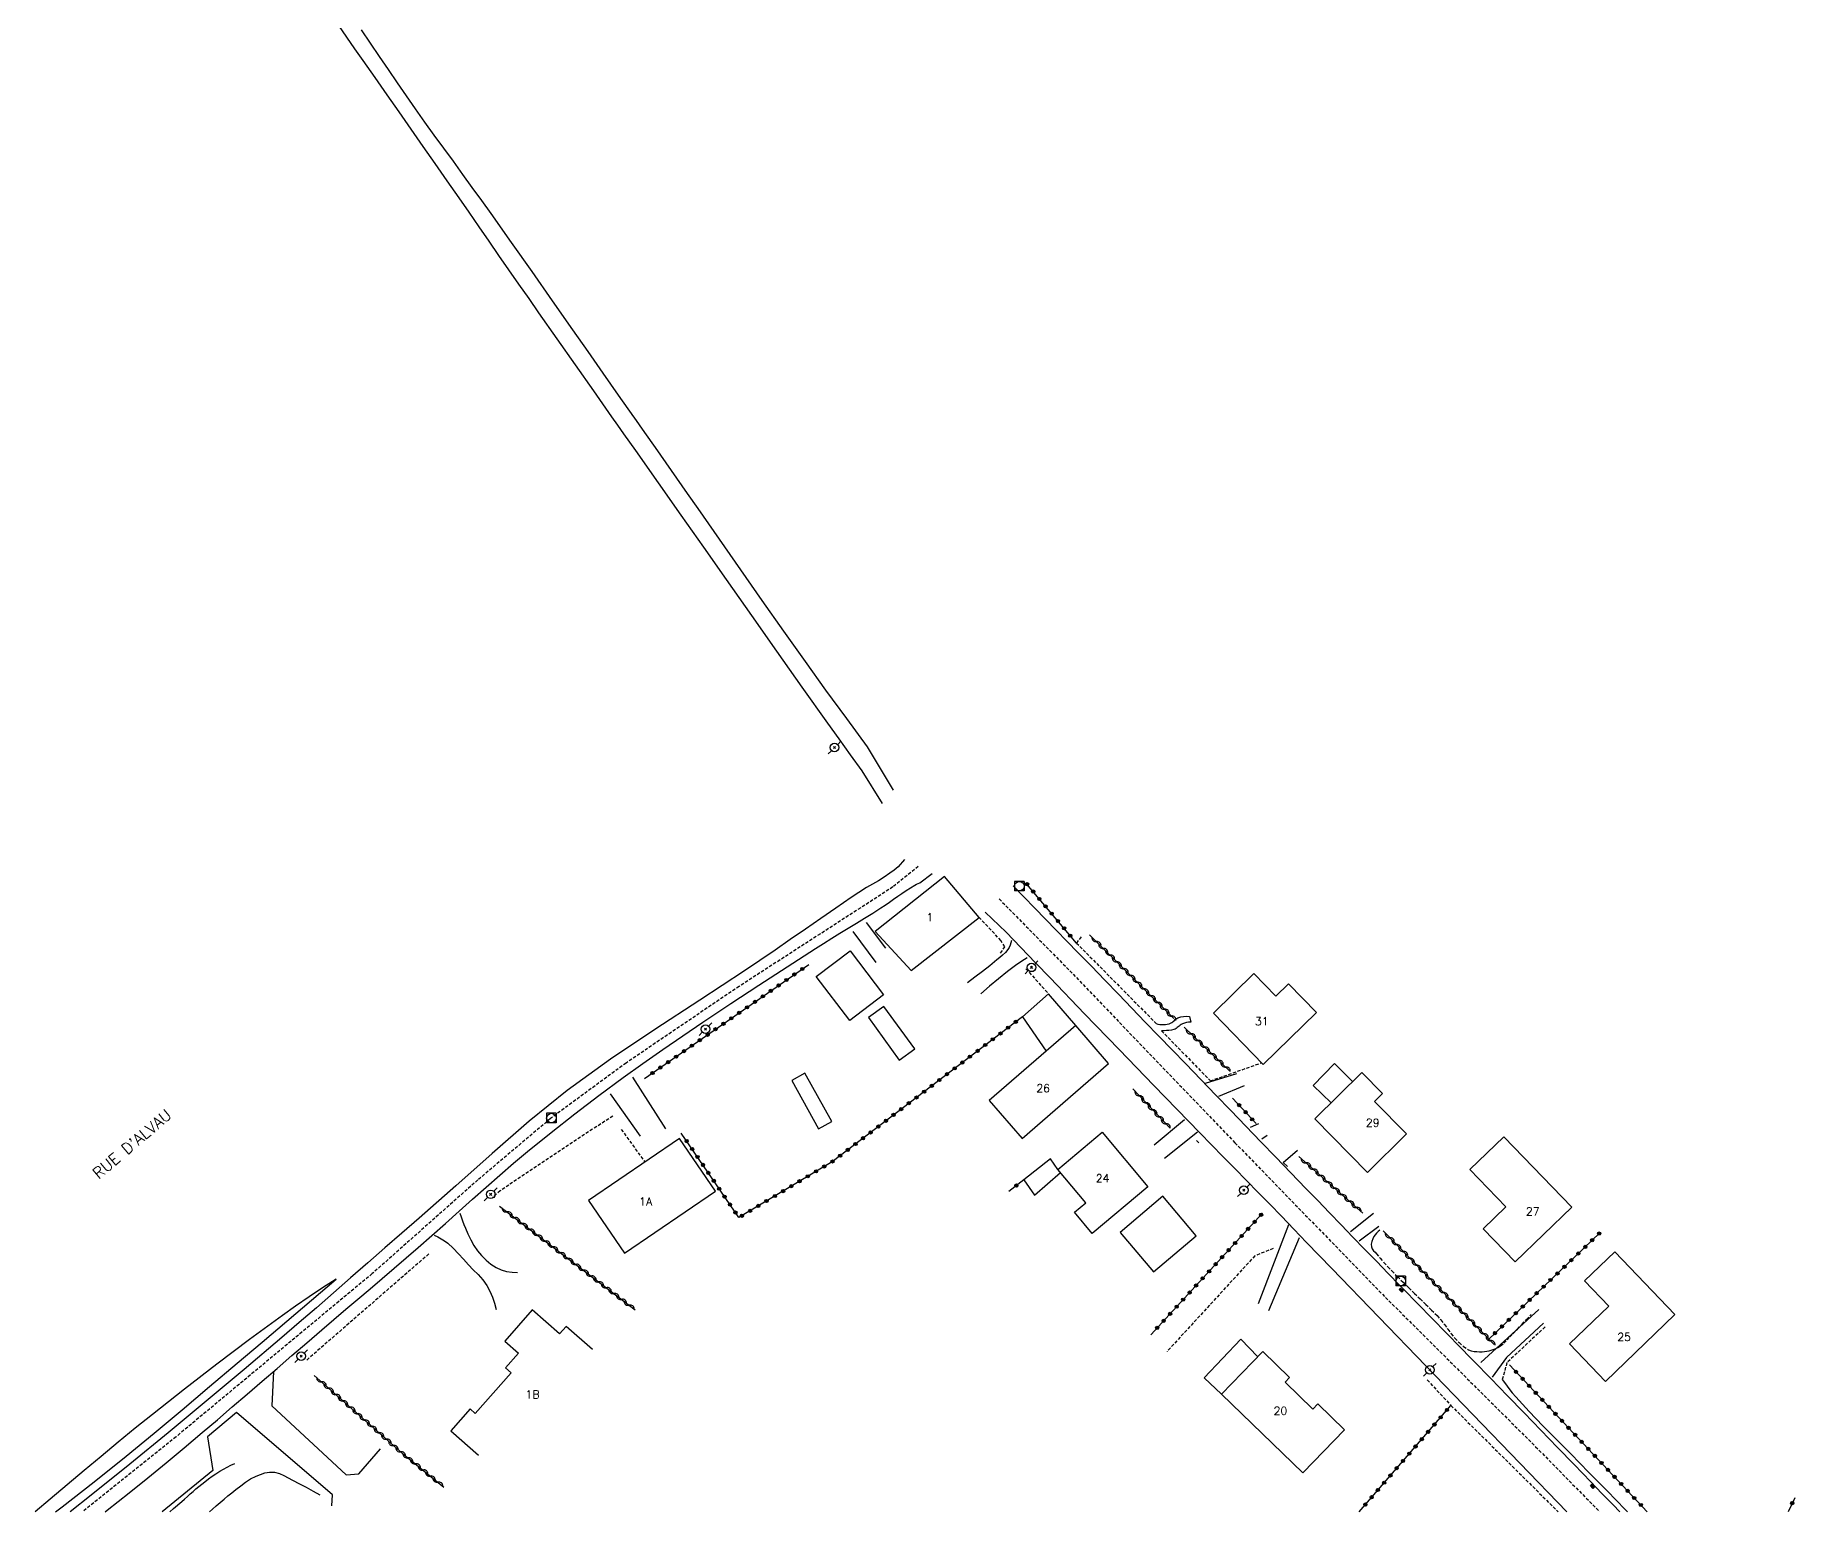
# Model space of a CAD drawing. Header units: millimetres. Extents: x 169000 to 170002, y 147000 to 148001.
# Drawn here: x 169647.4 to 169922.3, y 147000 to 147230.6 of the extents above; entities that cross this region are included whole.
import ezdxf
from ezdxf.enums import TextEntityAlignment as Align

# ---------------------------------------------------------------- set-up
doc = ezdxf.new("R2010")
doc.units = ezdxf.units.MM
doc.linetypes.add('DASHED', pattern=[0.75, 0.5, -0.25])
doc.layers.get('0').update_dxf_attribs({"linetype": 'CONTINUOUS'})
for name, color, linetype in [('W0001', 6, 'DASHED'), ('W0008', 7, 'CONTINUOUS'), ('W0017', 7, 'CONTINUOUS'), ('W0071', 7, 'CONTINUOUS'), ('W0101', 7, 'CONTINUOUS'), ('W0104', 1, 'CONTINUOUS'), ('W0105', 7, 'CONTINUOUS'), ('W0112', 1, 'DASHED'), ('W0211', 2, 'CONTINUOUS'), ('W0214', 2, 'CONTINUOUS'), ('W0310', 3, 'CONTINUOUS'), ('W0322', 7, 'CONTINUOUS'), ('W0323', 7, 'CONTINUOUS'), ('W0401', 7, 'CONTINUOUS'), ('W0420', 7, 'CONTINUOUS'), ('W0473', 7, 'CONTINUOUS'), ('W0989', 7, 'CONTINUOUS'), ('W0991', 7, 'CONTINUOUS')]:
    doc.layers.add(name, color=color, linetype=linetype)
doc.styles.get("Standard").update_dxf_attribs({"font": 'romans.shx', "width": 0.85})

# ---------------------------------------------------------------- blocks, each defined once
blk = doc.blocks.new('T473')
for p, q in [((-0.166667, 0.166667), (0.166667, -0.166667)), ((-0.166667, -0.166667), (0.166667, 0.166667)), ((0.500001, 0.500001), (1.000002, 1.000002)), ((-1.000002, -1.000002), (-0.500001, -0.500001))]:
    blk.add_line(p, q)
blk.add_ellipse((0, 0), major_axis=(0.471405, 0.471405), ratio=1, start_param=5.4977871438, end_param=11.780972451)
blk = doc.blocks.new('T401')
for p, q in [((-0.3, 0.3), (0, 0.3)), ((-0.3, -0.25), (-0.3, 0.3)), ((-0.3, 0.15), (0, 0.15)), ((-0.3, 0), (0, 0)), ((0, 0.3), (0, -0.25)), ((-0.3, -0.15), (0, -0.15)), ((-0.3, -0.25), (-0.3, -0.3)), ((-0.3, -0.3), (0, -0.3)), ((0, -0.3), (0, -0.25))]:
    blk.add_line(p, q)
blk = doc.blocks.new('T420')
for p, q in [((0.75, 0.75), (-0.75, 0.75)), ((-0.75, 0.75), (-0.75, -0.75)), ((0.75, 0.75), (0.75, -0.75)), ((0.75, -0.75), (-0.75, -0.75))]:
    blk.add_line(p, q)
blk.add_ellipse((0, 0), major_axis=(-0.53, 0.53), ratio=1, start_param=3.926991, end_param=10.210176)
blk = doc.blocks.new('t310o')
at = {"color": 0, "linetype": 'Continuous'}
for centre, start, end in [((-0.5, 0.38), 216.8699, 323.1304), ((0.5, -0.37), 36.8699, 143.1303)]:
    blk.add_arc(centre, 0.625, start, end, dxfattribs=at)
blk = doc.blocks.new('t323o')
at = {"color": 0, "linetype": 'Continuous'}
for radius in [0.25, 0.15]:
    blk.add_circle((0, 0), radius, dxfattribs=at)
blk = doc.blocks.new('t322o')
at = {"color": 0, "linetype": 'Continuous'}
for radius in [0.25, 0.15]:
    blk.add_circle((0, 0), radius, dxfattribs=at)

msp = doc.modelspace()

# ---------------------------------------------------------------- linework, layer by layer
at = {"layer": 'W0001'}
for points in [[(169785.32, 147100.77), (169781.36, 147097.58), (169757.32, 147082.05), (169739.66, 147070.08), (169727.86, 147061.42), (169716.51, 147051.83), (169700.01, 147037.19), (169669.36, 147011.71), (169654.77, 147000)], [(169797.96, 147095.71), (169809.51, 147083.96), (169834.8, 147057.63), (169858.32, 147033.48), (169881.77, 147010.17), (169891.77, 147000)]]:
    msp.add_lwpolyline(points, dxfattribs=at)
at = {"layer": 'W0008'}
for points in [[(169783.16, 147101.85), (169782.2, 147100.71), (169781.55, 147100.21), (169780.88, 147099.72), (169780.01, 147099.11), (169779.11, 147098.54), (169778.18, 147098), (169777.24, 147097.51)], [(169658.28, 147000), (169658.59, 147000.24), (169660.32, 147001.6), (169662.05, 147002.97), (169664.93, 147005.3), (169667.79, 147007.65), (169670.63, 147010.01), (169673.46, 147012.39), (169675.81, 147014.38), (169678.15, 147016.37), (169680.48, 147018.37), (169682.81, 147020.38), (169685.14, 147022.39), (169687.46, 147024.4), (169689.79, 147026.4), (169692.12, 147028.4), (169694.01, 147030.01), (169695.89, 147031.62), (169697.78, 147033.22), (169699.67, 147034.83), (169701.56, 147036.44), (169703.44, 147038.05), (169705.32, 147039.66), (169707.2, 147041.28), (169709.33, 147043.15), (169711.46, 147045.03), (169713.57, 147046.93), (169715.69, 147048.82), (169717.8, 147050.71), (169719.94, 147052.59), (169722.09, 147054.44), (169724.27, 147056.27), (169727.94, 147059.23), (169731.66, 147062.14), (169735.42, 147064.99), (169739.21, 147067.8), (169742.29, 147070.02), (169745.4, 147072.19), (169748.53, 147074.32), (169751.67, 147076.45), (169756.04, 147079.37), (169760.43, 147082.26), (169764.83, 147085.13), (169769.26, 147087.97), (169770.53, 147088.77), (169771.81, 147089.56), (169773.09, 147090.34), (169774.38, 147091.12), (169775.66, 147091.91), (169776.94, 147092.69), (169778.22, 147093.49), (169779.49, 147094.3), (169780.15, 147094.74), (169780.81, 147095.19), (169781.46, 147095.66), (169782.11, 147096.12), (169782.77, 147096.58), (169783.43, 147097.03), (169784.11, 147097.46), (169784.8, 147097.87), (169785.05, 147098), (169785.31, 147098.13), (169785.57, 147098.25), (169787.48, 147099.68)], [(169777.24, 147097.51), (169774.84, 147095.91), (169772.45, 147094.28), (169770.07, 147092.65), (169767.69, 147091), (169765.32, 147089.36), (169762.94, 147087.71), (169760.56, 147086.08), (169758.16, 147084.47), (169751.19, 147079.88), (169744.18, 147075.34), (169737.24, 147070.68), (169730.48, 147065.77), (169724.52, 147060.99), (169718.74, 147055.98), (169713.05, 147050.89), (169707.32, 147045.85), (169704.64, 147043.53), (169701.97, 147041.2), (169699.3, 147038.86), (169696.63, 147036.52), (169693.96, 147034.18), (169691.29, 147031.86), (169688.6, 147029.54), (169685.91, 147027.23), (169680, 147022.24), (169674.07, 147017.28), (169668.11, 147012.35), (169662.12, 147007.46), (169656.12, 147002.62), (169652.82, 147000)], [(169800.16, 147097.78), (169810.26, 147087.37)], [(169795.76, 147093.64), (169799.07, 147090.51), (169801.34, 147088.13), (169803.62, 147085.75), (169805.9, 147083.37), (169811.29, 147077.77), (169816.69, 147072.18), (169822.1, 147066.6), (169827.52, 147061.02), (169829.33, 147059.16), (169831.15, 147057.3), (169832.96, 147055.45), (169834.78, 147053.6), (169836.6, 147051.74), (169838.42, 147049.89), (169840.24, 147048.03), (169842.05, 147046.17), (169844.02, 147044.13), (169846, 147042.08), (169847.96, 147040.03), (169849.93, 147037.98)], [(169894.92, 147000), (169893.88, 147001.07), (169892.14, 147002.88), (169890.4, 147004.68), (169887.79, 147007.37), (169885.19, 147010.06), (169882.58, 147012.75), (169879.98, 147015.44), (169877.37, 147018.13), (169874.76, 147020.82), (169872.14, 147023.5), (169869.53, 147026.18), (169868.41, 147027.33), (169867.29, 147028.47), (169866.17, 147029.61), (169865.05, 147030.76), (169863.93, 147031.9), (169862.81, 147033.04), (169861.69, 147034.18), (169860.57, 147035.33), (169858.73, 147037.22), (169856.89, 147039.12), (169855.06, 147041.01), (169853.23, 147042.91), (169851.39, 147044.81), (169849.56, 147046.71), (169847.73, 147048.61), (169845.89, 147050.51), (169843.54, 147052.94), (169841.2, 147055.37), (169838.85, 147057.8), (169836.5, 147060.22), (169834.15, 147062.65), (169831.8, 147065.08), (169829.46, 147067.51), (169827.11, 147069.94), (169825, 147072.12), (169822.9, 147074.3), (169820.79, 147076.48), (169818.69, 147078.66), (169816.58, 147080.84), (169814.48, 147083.02), (169812.37, 147085.19), (169810.26, 147087.37)], [(169886.65, 147000), (169849.93, 147037.98)]]:
    msp.add_lwpolyline(points, dxfattribs=at)
at = {"layer": 'W0017'}
for points in [[(169775.12, 147090.64), (169778.68, 147085.8)], [(169777.18, 147092.02), (169780.19, 147088.03)], [(169799.87, 147089.21), (169799.79, 147088.84), (169799.67, 147088.47), (169799.51, 147088.13), (169799.31, 147087.8), (169798.93, 147087.34), (169798.5, 147086.94), (169798.04, 147086.58), (169797.6, 147086.21), (169796.48, 147085.28), (169795.34, 147084.37), (169794.18, 147083.49), (169793, 147082.63)], [(169802.32, 147086.5), (169801.91, 147086.26), (169801.52, 147086), (169801.12, 147085.74), (169800.74, 147085.46), (169799.28, 147084.37), (169797.86, 147083.24), (169796.46, 147082.07), (169795.09, 147080.87)], [(169740.65, 147067.9), (169745.85, 147059.81)], [(169830.22, 147066.93), (169835.11, 147068.45)], [(169737.18, 147065.26), (169741.86, 147058.67)], [(169836.26, 147066.5), (169832.24, 147064.87)], [(169826.93, 147061.23), (169822.15, 147057.24)], [(169838.45, 147060.59), (169837.19, 147060.01)], [(169828.94, 147059.27), (169823.8, 147055.17)], [(169839.81, 147058.79), (169838.99, 147058.19)], [(169713.69, 147046.65), (169713.88, 147046.05), (169714.09, 147045.46), (169714.31, 147044.88), (169714.56, 147044.31), (169714.97, 147043.39), (169715.41, 147042.48), (169715.9, 147041.59), (169716.48, 147040.76), (169717.1, 147040.01), (169717.79, 147039.31), (169718.55, 147038.67), (169719.39, 147038.15), (169720.17, 147037.8), (169721, 147037.55), (169721.85, 147037.41), (169722.71, 147037.38)], [(169856.44, 147046.59), (169852.84, 147043.7)], [(169709.71, 147043.22), (169710.26, 147042.95), (169710.79, 147042.64), (169711.31, 147042.3), (169711.8, 147041.93), (169712.67, 147041.15), (169713.49, 147040.3), (169714.27, 147039.43), (169715.05, 147038.57), (169715.8, 147037.8), (169716.56, 147037.04), (169717.29, 147036.24), (169717.92, 147035.36), (169718.4, 147034.47), (169718.81, 147033.54), (169719.12, 147032.57), (169719.35, 147031.58)], [(169843.15, 147044.82), (169838.43, 147032.47)], [(169857.26, 147044.55), (169854.2, 147042.24)], [(169840.11, 147031.42), (169844.86, 147042.86)], [(169873.22, 147023.31), (169882.28, 147031.61)], [(169882.99, 147029.44), (169877.21, 147024.12), (169874.96, 147021.04)], [(169684.59, 147021.9), (169684.3, 147016.57), (169695.92, 147005.78), (169697.9, 147005.92), (169701.3, 147009.83)], [(169693.71, 147000.93), (169693.8, 147002.64), (169678.81, 147015.49), (169674.25, 147011.73), (169675.1, 147006.43), (169667.19, 147000)]]:
    msp.add_lwpolyline(points, dxfattribs=at)
at = {"layer": 'W0071'}
for points in [[(169694.72, 147232.14), (169695.99, 147230.31), (169697.26, 147228.49), (169698.53, 147226.67), (169700.4, 147223.98), (169702.28, 147221.3), (169704.15, 147218.61), (169706.02, 147215.92), (169707.9, 147213.24), (169709.77, 147210.55), (169711.64, 147207.87), (169713.52, 147205.18), (169715.08, 147202.94), (169716.64, 147200.69), (169718.2, 147198.45), (169719.76, 147196.21), (169721.32, 147193.96), (169722.88, 147191.72), (169724.45, 147189.48), (169726.01, 147187.24), (169728.86, 147183.17), (169731.71, 147179.11), (169734.56, 147175.06), (169737.41, 147171)], [(169740.89, 147171), (169738.5, 147174.4), (169736.11, 147177.8), (169733.72, 147181.2), (169731.34, 147184.6), (169728.15, 147189.14), (169724.98, 147193.68), (169721.79, 147198.22), (169718.59, 147202.75), (169717.12, 147204.8), (169715.64, 147206.84), (169714.16, 147208.87), (169712.68, 147210.91), (169711.19, 147212.94), (169709.71, 147214.98), (169708.25, 147217.03), (169706.79, 147219.09), (169705.36, 147221.13), (169703.95, 147223.18), (169702.54, 147225.24), (169701.14, 147227.3), (169699.74, 147229.36), (169698.34, 147231.42)], [(169737.41, 147171), (169738.34, 147169.68), (169739.27, 147168.36), (169740.2, 147167.04), (169741.12, 147165.73), (169744.67, 147160.69), (169748.21, 147155.66), (169751.76, 147150.63), (169755.31, 147145.6), (169759.25, 147139.99), (169763.19, 147134.38), (169767.15, 147128.77), (169771.12, 147123.18), (169772.91, 147120.69), (169774.7, 147118.19), (169776.51, 147115.7), (169779.7, 147110.62)], [(169781.43, 147112.72), (169777.4, 147119.46), (169774.14, 147123.89), (169770.9, 147128.34), (169767.68, 147132.8), (169764.29, 147137.55), (169760.94, 147142.33), (169757.6, 147147.11), (169754.25, 147151.9), (169752.58, 147154.28), (169750.92, 147156.66), (169749.25, 147159.04), (169747.59, 147161.42), (169745.92, 147163.8), (169744.26, 147166.19), (169742.59, 147168.57), (169740.92, 147170.95), (169740.91, 147170.96), (169740.9, 147170.97), (169740.9, 147170.99), (169740.89, 147171)]]:
    msp.add_lwpolyline(points, dxfattribs=at)
at = {"layer": 'W0101'}
for points in [[(169789.41, 147099.2), (169778.61, 147090.65)], [(169794.85, 147092.82), (169789.41, 147099.2)], [(169778.61, 147090.65), (169784.23, 147084.51), (169794.85, 147092.82)], [(169809.91, 147075.95), (169796.39, 147064.25), (169801.55, 147058.3), (169815.06, 147070)], [(169815.06, 147070), (169809.91, 147075.95)], [(169734.41, 147025.33), (169730.3, 147028.95), (169729.27, 147027.8), (169725.02, 147031.55), (169720.72, 147026.67), (169722.86, 147024.79), (169720.83, 147022.49), (169721.7, 147021.71), (169716.11, 147015.37), (169715.31, 147016.08), (169712.28, 147012.65), (169716.6, 147008.84)]]:
    msp.add_lwpolyline(points, dxfattribs=at)
for points in [[(169847.54, 147077.95), (169839.22, 147069.86), (169831.43, 147077.88), (169837.77, 147084.04), (169841.17, 147080.54), (169843.15, 147082.46)], [(169861.62, 147059.03), (169855.52, 147053.01), (169847.26, 147061.38), (169854.61, 147068.62), (169857.86, 147065.32), (169856.62, 147064.1)], [(169748.03, 147058.32), (169733.81, 147048.63), (169739.43, 147040.38), (169753.65, 147050.06)], [(169814.06, 147059.27), (169821.19, 147050.73), (169812.49, 147043.47), (169809.73, 147046.77), (169811.51, 147048.25), (169807.14, 147053.48)], [(169887.42, 147047.59), (169878.56, 147039.02), (169873.57, 147044.18), (169877.12, 147047.62), (169871.49, 147053.45), (169876.79, 147058.58)], [(169894.14, 147040.59), (169903.53, 147030.81), (169892.67, 147020.37), (169887.06, 147026.21), (169893.2, 147032.1), (169889.41, 147036.05)], [(169851.91, 147012.8), (169845.41, 147006.08), (169832.71, 147018.35), (169839.16, 147025.02), (169843.33, 147020.99), (169842.62, 147020.25), (169846.97, 147016.05), (169847.73, 147016.84)]]:
    msp.add_lwpolyline(points, close=True, dxfattribs=at)
at = {"layer": 'W0104'}
for points in [[(169774.66, 147087.63), (169779.9, 147080.72), (169774.62, 147076.71), (169769.38, 147083.62)], [(169779.94, 147078.92), (169777.52, 147077.17), (169782.34, 147070.52), (169784.76, 147072.28)], [(169767.6, 147068.48), (169765.55, 147067.34), (169769.74, 147059.8), (169771.8, 147060.94)], [(169828.75, 147043.12), (169823.53, 147049.28), (169816.85, 147043.61), (169822.08, 147037.46)]]:
    msp.add_lwpolyline(points, close=True, dxfattribs=at)
for points in [[(169809.94, 147075.95), (169805.66, 147080.9), (169801.6, 147077.32), (169805.3, 147071.96)], [(169847.02, 147066.56), (169850.34, 147070.02), (169853.14, 147067.18)], [(169847.03, 147066.56), (169849.81, 147063.89)], [(169807.14, 147053.48), (169805.97, 147055.11), (169801.79, 147051.85), (169803.48, 147049.47), (169807.54, 147053.01)], [(169832.71, 147018.35), (169830, 147020.94), (169835.73, 147026.97), (169838.38, 147024.21)]]:
    msp.add_lwpolyline(points, dxfattribs=at)
at = {"layer": 'W0105'}
for points in [[(169822.5, 147076.25), (169822.77, 147076.17), (169823.05, 147076.12), (169823.34, 147076.09), (169823.62, 147076.08), (169823.93, 147076.1), (169824.23, 147076.15), (169824.53, 147076.23), (169824.82, 147076.35), (169824.96, 147076.43), (169825.1, 147076.53), (169825.22, 147076.63), (169825.34, 147076.75), (169825.46, 147076.86), (169825.59, 147076.97), (169825.73, 147077.06), (169825.88, 147077.14), (169826.32, 147077.28), (169826.77, 147077.36), (169827.23, 147077.39), (169827.69, 147077.35)], [(169827.89, 147076.49), (169827.55, 147076.46), (169827.22, 147076.4), (169826.89, 147076.31), (169826.58, 147076.19), (169826.4, 147076.1), (169826.24, 147075.99), (169826.08, 147075.86), (169825.93, 147075.74), (169825.78, 147075.61), (169825.62, 147075.49), (169825.45, 147075.39), (169825.27, 147075.3), (169824.89, 147075.2), (169824.49, 147075.15), (169824.1, 147075.14), (169823.72, 147075.12), (169823.62, 147075.12), (169823.52, 147075.11), (169823.43, 147075.11), (169823.33, 147075.12)], [(169827.69, 147077.35), (169827.89, 147076.49)], [(169843.02, 147053.95), (169842.34, 147054.53), (169844.57, 147056.48)]]:
    msp.add_lwpolyline(points, dxfattribs=at)
at = {"layer": 'W0112'}
for points in [[(169798.18, 147087.24), (169798.84, 147088.22), (169798.23, 147089.21), (169794.85, 147092.82)], [(169810.78, 147089.79), (169810.03, 147088.82), (169822.5, 147076.25)], [(169802.14, 147084.81), (169805.66, 147080.9)], [(169823.33, 147075.12), (169830.96, 147067.29), (169838.97, 147070.12)], [(169737.59, 147061.8), (169733.18, 147058.93), (169720, 147050.14), (169718.82, 147049.08)], [(169738.91, 147059.72), (169742.6, 147054.62)], [(169828.79, 147057.99), (169829.27, 147057.47)], [(169857.44, 147043.96), (169857.16, 147043.76), (169856.91, 147043.52), (169856.69, 147043.26), (169856.51, 147042.97), (169856.33, 147042.61), (169856.18, 147042.22), (169856.1, 147041.8), (169856.13, 147041.38), (169856.25, 147041.05), (169856.45, 147040.78), (169856.69, 147040.53), (169856.9, 147040.3), (169857.48, 147039.6), (169858.08, 147038.93), (169858.7, 147038.26), (169859.32, 147037.61), (169860.19, 147036.72), (169861.06, 147035.84), (169861.95, 147034.97), (169862.84, 147034.11), (169863.73, 147033.25), (169864.62, 147032.39), (169865.5, 147031.51), (169866.37, 147030.63), (169866.97, 147029.96), (169867.53, 147029.25), (169868.06, 147028.53), (169868.59, 147027.81), (169869.17, 147027.09), (169869.81, 147026.42), (169870.51, 147025.81), (169871.3, 147025.31), (169871.71, 147025.14), (169872.15, 147025.05), (169872.59, 147025.02), (169873.02, 147025), (169873.4, 147025), (169873.78, 147025.03), (169874.15, 147025.08), (169874.53, 147025.16), (169874.99, 147025.3), (169875.44, 147025.47), (169875.87, 147025.68), (169876.29, 147025.93), (169876.82, 147026.35), (169877.3, 147026.83), (169877.75, 147027.32), (169878.2, 147027.81), (169878.93, 147028.54), (169879.65, 147029.29), (169880.36, 147030.03), (169881.07, 147030.79)], [(169840.76, 147041.12), (169837.91, 147039.98), (169824.18, 147025.03)], [(169708.84, 147040.26), (169689.69, 147023.61)], [(169883.25, 147028.88), (169877.28, 147023.29), (169876.56, 147020.66)], [(169864.83, 147020.6), (169868.54, 147016.61), (169885.29, 147000)]]:
    msp.add_lwpolyline(points, dxfattribs=at)
at = {"layer": 'W0211'}
for points in [[(169650.54, 147000), (169651.54, 147000.78), (169656.58, 147004.7), (169661.58, 147008.69), (169665.95, 147012.27), (169670.29, 147015.9), (169674.61, 147019.55), (169678.93, 147023.2), (169682.8, 147026.47), (169686.67, 147029.75), (169690.53, 147033.04), (169694.39, 147036.34)], [(169674.57, 147000), (169675.05, 147000.41), (169675.65, 147000.93), (169676.25, 147001.45), (169676.86, 147001.97), (169677.47, 147002.48), (169678.09, 147002.98), (169678.72, 147003.47), (169679.46, 147004.04), (169680.21, 147004.61), (169681, 147005.14), (169681.85, 147005.58), (169682.53, 147005.84), (169683.24, 147006.06), (169683.98, 147006.19), (169684.73, 147006.18), (169685.5, 147006), (169686.21, 147005.67), (169686.89, 147005.29), (169687.55, 147004.93), (169688.63, 147004.39), (169689.7, 147003.82), (169690.76, 147003.24), (169691.81, 147002.64)]]:
    msp.add_lwpolyline(points, dxfattribs=at)
at = {"layer": 'W0214'}
for points in [[(169694.39, 147036.34), (169692.25, 147034.97), (169690.14, 147033.57), (169688.04, 147032.13), (169685.97, 147030.67), (169680.82, 147026.91), (169675.73, 147023.07), (169670.68, 147019.17), (169665.68, 147015.22), (169662.98, 147013.06), (169660.31, 147010.86), (169657.65, 147008.65), (169655, 147006.43), (169652.36, 147004.2), (169649.71, 147001.97), (169647.35, 147000)], [(169876.55, 147020.66), (169877.05, 147019.96), (169877.57, 147019.27), (169878.11, 147018.6), (169878.67, 147017.95), (169880.75, 147015.66), (169882.91, 147013.44), (169885.1, 147011.26), (169887.27, 147009.06), (169888.69, 147007.61), (169890.1, 147006.15), (169891.52, 147004.7), (169892.94, 147003.25), (169894.36, 147001.8), (169895.78, 147000.35), (169896.12, 147000)], [(169668.39, 147000), (169668.98, 147000.52), (169670.24, 147001.6), (169670.69, 147001.99), (169671.13, 147002.39), (169671.57, 147002.78), (169672.02, 147003.18), (169672.46, 147003.57), (169672.91, 147003.96), (169673.37, 147004.33), (169673.84, 147004.7), (169674.41, 147005.13), (169674.99, 147005.55), (169675.58, 147005.94), (169676.19, 147006.32), (169676.76, 147006.66), (169677.34, 147006.98), (169677.93, 147007.28), (169678.52, 147007.56)]]:
    msp.add_lwpolyline(points, dxfattribs=at)
at = {"layer": 'W0310'}
for points in [[(169825.25, 147077.05), (169812.09, 147090.11)], [(169834, 147068.83), (169826.84, 147075.69)], [(169818.82, 147066.05), (169824.66, 147059.9)], [(169854.8, 147046.64), (169844.79, 147055.48)], [(169719.89, 147047.74), (169741.1, 147031.53)], [(169875.3, 147026.15), (169857.93, 147043.88)], [(169690.95, 147021.28), (169704.67, 147009.17), (169711.22, 147003.85)]]:
    msp.add_lwpolyline(points, dxfattribs=at)
at = {"layer": 'W0322'}
for points in [[(169810.03, 147088.82), (169802.28, 147098.01)], [(169742.55, 147067.66), (169768.21, 147085.47)], [(169838.1, 147060.63), (169834.43, 147064.6)], [(169899.21, 147000), (169877.69, 147022.95)]]:
    msp.add_lwpolyline(points, dxfattribs=at)
at = {"layer": 'W0323'}
for points in [[(169801.6, 147077.32), (169771.86, 147054.66), (169757.29, 147045.95), (169748.29, 147059.13)], [(169801.79, 147051.85), (169799.46, 147050.02)], [(169839.11, 147046.63), (169821.63, 147027.61)], [(169891.8, 147043.54), (169874.34, 147026.88)], [(169854.18, 147000), (169868.54, 147016.61)], [(169922.26, 147002.2), (169921.22, 147000)]]:
    msp.add_lwpolyline(points, dxfattribs=at)

# ---------------------------------------------------------------- block references
at = {"layer": 'W0310'}
for p, rotation in [((169813.16, 147089.05), 135.2317176465752), ((169814.22, 147087.99), 135.2317176465752), ((169815.29, 147086.94), 135.2317176465752), ((169816.35, 147085.88), 135.2317176465752), ((169817.42, 147084.82), 135.2317176465752), ((169818.48, 147083.77), 135.2317176465752), ((169819.55, 147082.71), 135.2317176465752), ((169820.61, 147081.66), 135.2317176465752), ((169821.68, 147080.6), 135.2317176465752), ((169822.74, 147079.54), 135.2317176465752), ((169823.81, 147078.49), 135.2317176465752), ((169824.87, 147077.43), 135.2317176465752), ((169827.92, 147074.65), 136.2300007303629), ((169829, 147073.61), 136.2300007303629), ((169830.09, 147072.57), 136.2300007303629), ((169831.17, 147071.54), 136.2300007303629), ((169832.25, 147070.5), 136.2300007303629), ((169833.34, 147069.46), 136.2300007303629), ((169819.85, 147064.97), 313.4616507469137), ((169820.89, 147063.88), 313.4616507469137), ((169821.92, 147062.79), 313.4616507469137), ((169822.95, 147061.7), 313.4616507469137), ((169823.98, 147060.61), 313.4616507469137), ((169845.91, 147054.49), 138.5509817595716), ((169847.03, 147053.5), 138.5509817595716), ((169848.16, 147052.51), 138.5509817595716), ((169849.28, 147051.51), 138.5509817595716), ((169850.41, 147050.52), 138.5509817595716), ((169851.53, 147049.53), 138.5509817595716), ((169852.66, 147048.53), 138.5509817595716), ((169721.08, 147046.83), 322.6337208669734), ((169722.27, 147045.92), 322.6337208669734), ((169853.78, 147047.54), 138.5509817595716), ((169723.46, 147045.01), 322.6337208669734), ((169724.65, 147044.1), 322.6337208669734), ((169725.85, 147043.19), 322.6337208669734), ((169727.04, 147042.27), 322.6337208669734), ((169858.98, 147042.81), 134.4072892914589), ((169728.23, 147041.36), 322.6337208669734), ((169729.42, 147040.45), 322.6337208669734), ((169730.61, 147039.54), 322.6337208669734), ((169860.03, 147041.74), 134.4072892914589), ((169861.08, 147040.67), 134.4072892914589), ((169862.13, 147039.59), 134.4072892914589), ((169731.81, 147038.63), 322.6337208669734), ((169733, 147037.72), 322.6337208669734), ((169734.19, 147036.81), 322.6337208669734), ((169863.18, 147038.52), 134.4072892914589), ((169864.23, 147037.45), 134.4072892914589), ((169735.38, 147035.9), 322.6337208669734), ((169736.58, 147034.99), 322.6337208669734), ((169737.77, 147034.08), 322.6337208669734), ((169865.28, 147036.38), 134.4072892914589), ((169866.33, 147035.31), 134.4072892914589), ((169867.38, 147034.24), 134.4072892914589), ((169738.96, 147033.17), 322.6337208669734), ((169740.15, 147032.26), 322.6337208669734), ((169868.43, 147033.16), 134.4072892914589), ((169869.48, 147032.09), 134.4072892914589), ((169870.53, 147031.02), 134.4072892914589), ((169871.58, 147029.95), 134.4072892914589), ((169872.63, 147028.88), 134.4072892914589), ((169873.68, 147027.81), 134.4072892914589), ((169874.73, 147026.73), 134.4072892914589), ((169692.08, 147020.29), 318.549812773811), ((169693.2, 147019.3), 318.549812773811), ((169694.33, 147018.3), 318.549812773811), ((169695.45, 147017.31), 318.549812773811), ((169696.58, 147016.32), 318.549812773811), ((169697.7, 147015.32), 318.549812773811), ((169698.83, 147014.33), 318.549812773811), ((169699.95, 147013.34), 318.549812773811), ((169701.07, 147012.35), 318.549812773811), ((169702.2, 147011.35), 318.549812773811), ((169703.32, 147010.36), 318.549812773811), ((169704.45, 147009.37), 318.549812773811), ((169705.6, 147008.41), 320.8940263135387), ((169706.77, 147007.47), 320.8940263135387), ((169707.93, 147006.52), 320.8940263135387), ((169709.09, 147005.57), 320.8940263135387), ((169710.26, 147004.63), 320.8940263135387)]:
    msp.add_blockref('t310o', p, dxfattribs=dict(at, rotation=rotation))
at = {"layer": 'W0322'}
for p, rotation in [((169802.32, 147098.01), 129.9988055190031), ((169803.28, 147096.86), 129.9988055190031), ((169804.24, 147095.71), 129.9988055190031), ((169805.21, 147094.56), 129.9988055190031), ((169806.17, 147093.41), 129.9988055190031), ((169807.14, 147092.27), 129.9988055190031), ((169808.1, 147091.12), 129.9988055190031), ((169809.06, 147089.97), 129.9988055190031), ((169767.2, 147084.77), 34.77649189458113), ((169762.27, 147081.35), 34.77649189458113), ((169763.5, 147082.2), 34.77649189458113), ((169764.73, 147083.06), 34.77649189458113), ((169765.96, 147083.92), 34.77649189458113), ((169758.57, 147078.78), 34.77649189458113), ((169759.8, 147079.64), 34.77649189458113), ((169761.04, 147080.49), 34.77649189458113), ((169754.88, 147076.22), 34.77649189458113), ((169756.11, 147077.07), 34.77649189458113), ((169757.34, 147077.93), 34.77649189458113), ((169751.18, 147073.65), 34.77649189458113), ((169752.41, 147074.5), 34.77649189458113), ((169753.64, 147075.36), 34.77649189458113), ((169746.25, 147070.23), 34.77649189458113), ((169747.48, 147071.08), 34.77649189458113), ((169748.72, 147071.94), 34.77649189458113), ((169749.95, 147072.79), 34.77649189458113), ((169743.79, 147068.52), 34.77649189458113), ((169745.02, 147069.37), 34.77649189458113), ((169835.45, 147063.5), 132.7585158476563), ((169836.47, 147062.4), 132.7585158476563), ((169837.49, 147061.29), 132.7585158476563), ((169878.71, 147021.86), 133.1646731401053), ((169879.74, 147020.76), 133.1646731401053), ((169880.76, 147019.67), 133.1646731401053), ((169881.79, 147018.57), 133.1646731401053), ((169882.82, 147017.48), 133.1646731401053), ((169883.84, 147016.39), 133.1646731401053), ((169884.87, 147015.29), 133.1646731401053), ((169885.9, 147014.2), 133.1646731401053), ((169886.92, 147013.1), 133.1646731401053), ((169887.95, 147012.01), 133.1646731401053), ((169888.97, 147010.92), 133.1646731401053), ((169890, 147009.82), 133.1646731401053), ((169891.03, 147008.73), 133.1646731401053), ((169892.05, 147007.63), 133.1646731401053), ((169893.08, 147006.54), 133.1646731401053), ((169894.1, 147005.45), 133.1646731401053), ((169895.13, 147004.35), 133.1646731401053), ((169896.16, 147003.26), 133.1646731401053), ((169897.18, 147002.16), 133.1646731401053), ((169898.21, 147001.07), 133.1646731401053)]:
    msp.add_blockref('t322o', p, dxfattribs=dict(at, rotation=rotation))
at = {"layer": 'W0323'}
for p, rotation in [((169800.55, 147076.52), 217.3005811514523), ((169796.97, 147073.79), 217.3005811514523), ((169798.17, 147074.7), 217.3005811514523), ((169799.36, 147075.61), 217.3005811514523), ((169793.39, 147071.07), 217.3005811514523), ((169794.59, 147071.98), 217.3005811514523), ((169795.78, 147072.89), 217.3005811514523), ((169789.81, 147068.34), 217.3005811514523), ((169791.01, 147069.25), 217.3005811514523), ((169792.2, 147070.16), 217.3005811514523), ((169786.23, 147065.61), 217.3005811514523), ((169787.43, 147066.52), 217.3005811514523), ((169788.62, 147067.43), 217.3005811514523), ((169781.46, 147061.98), 217.3005811514523), ((169782.65, 147062.89), 217.3005811514523), ((169783.85, 147063.8), 217.3005811514523), ((169785.04, 147064.7), 217.3005811514523), ((169777.88, 147059.25), 217.3005811514523), ((169779.08, 147060.16), 217.3005811514523), ((169780.27, 147061.07), 217.3005811514523), ((169749.14, 147057.89), 124.3433798105461), ((169749.98, 147056.65), 124.3433798105461), ((169774.3, 147056.52), 217.3005811514523), ((169775.5, 147057.43), 217.3005811514523), ((169776.69, 147058.34), 217.3005811514523), ((169750.83, 147055.41), 124.3433798105461), ((169751.68, 147054.17), 124.3433798105461), ((169770.63, 147053.93), 210.8780676776039), ((169771.92, 147054.71), 217.3005811514523), ((169773.11, 147055.61), 217.3005811514523), ((169752.52, 147052.93), 124.3433798105461), ((169753.37, 147051.7), 124.3433798105461), ((169766.77, 147051.62), 210.8780676776039), ((169768.06, 147052.39), 210.8780676776039), ((169769.35, 147053.16), 210.8780676776039), ((169754.21, 147050.46), 124.3433798105461), ((169755.06, 147049.22), 124.3433798105461), ((169761.62, 147048.54), 210.8780676776039), ((169762.91, 147049.31), 210.8780676776039), ((169764.2, 147050.08), 210.8780676776039), ((169765.48, 147050.85), 210.8780676776039), ((169800.64, 147050.95), 218.165102508746), ((169755.91, 147047.98), 124.3433798105461), ((169756.75, 147046.74), 124.3433798105461), ((169757.76, 147046.23), 210.8780676776039), ((169759.05, 147047), 210.8780676776039), ((169760.33, 147047.77), 210.8780676776039), ((169838.88, 147046.39), 227.4169144328534), ((169835.84, 147043.07), 227.4169144328534), ((169836.85, 147044.18), 227.4169144328534), ((169837.87, 147045.28), 227.4169144328534), ((169891.7, 147043.45), 223.6563213357387), ((169833.81, 147040.87), 227.4169144328534), ((169834.82, 147041.97), 227.4169144328534), ((169888.44, 147040.34), 223.6563213357387), ((169889.53, 147041.37), 223.6563213357387), ((169890.61, 147042.41), 223.6563213357387), ((169830.76, 147037.55), 227.4169144328534), ((169831.78, 147038.66), 227.4169144328534), ((169832.79, 147039.76), 227.4169144328534), ((169885.19, 147037.23), 223.6563213357387), ((169886.27, 147038.27), 223.6563213357387), ((169887.36, 147039.3), 223.6563213357387), ((169828.73, 147035.34), 227.4169144328534), ((169829.75, 147036.45), 227.4169144328534), ((169883.02, 147035.16), 223.6563213357387), ((169884.1, 147036.2), 223.6563213357387), ((169825.69, 147032.03), 227.4169144328534), ((169826.7, 147033.13), 227.4169144328534), ((169827.72, 147034.24), 227.4169144328534), ((169879.76, 147032.06), 223.6563213357387), ((169880.85, 147033.09), 223.6563213357387), ((169881.93, 147034.13), 223.6563213357387), ((169823.66, 147029.82), 227.4169144328534), ((169824.67, 147030.93), 227.4169144328534), ((169877.59, 147029.98), 223.6563213357387), ((169878.68, 147031.02), 223.6563213357387), ((169822.64, 147028.72), 227.4169144328534), ((169875.42, 147027.91), 223.6563213357387), ((169876.51, 147028.95), 223.6563213357387), ((169867.92, 147015.89), 49.16209594133568), ((169864.97, 147012.48), 49.16209594133568), ((169865.96, 147013.62), 49.16209594133568), ((169866.94, 147014.75), 49.16209594133568), ((169863.01, 147010.21), 49.16209594133568), ((169863.99, 147011.35), 49.16209594133568), ((169861.05, 147007.94), 49.16209594133568), ((169862.03, 147009.08), 49.16209594133568), ((169858.11, 147004.54), 49.16209594133568), ((169859.09, 147005.67), 49.16209594133568), ((169860.07, 147006.81), 49.16209594133568), ((169856.15, 147002.27), 49.16209594133568), ((169857.13, 147003.4), 49.16209594133568), ((169855.17, 147001.13), 49.16209594133568), ((169921.86, 147001.36), 244.6392149388168)]:
    msp.add_blockref('t323o', p, dxfattribs=dict(at, rotation=rotation))
at = {"layer": 'W0401'}
for p, rotation in [((169860.88, 147034.73), 44.25808584139588), ((169890.75, 147004.08), 44.01004069149769)]:
    msp.add_blockref('T401', p, dxfattribs=dict(at, rotation=rotation))
at = {"layer": 'W0420'}
for p in [(169801.12, 147097.7), (169728.01, 147061.48), (169860.7, 147036.05)]:
    msp.add_blockref('T420', p, dxfattribs=at)
at = {"layer": 'W0473'}
for p in [(169772.24, 147119.35), (169803.01, 147085.02), (169752.08, 147075.38), (169718.52, 147049.58), (169836.19, 147050.23), (169688.92, 147024.31), (169865.23, 147022.17)]:
    msp.add_blockref('T473', p, dxfattribs=at)

# ---------------------------------------------------------------- texts
at = {"layer": 'W0989'}
msp.add_text("RUE D'ALVAU", height=1.75, rotation=40.2966, dxfattribs=at).set_placement((169662.48, 147057.44), align=Align.MIDDLE_CENTER)
at = {"layer": 'W0991'}
for s, p in [('1', (169787.14, 147092.84)), ('31', (169838.99, 147076.6)), ('26', (169804.83, 147066.15)), ('29', (169856.32, 147060.75)), ('24', (169814.11, 147052.08)), ('1A', (169742.74, 147048.46)), ('27', (169881.32, 147046.92)), ('25', (169895.6, 147027.3)), ('1B', (169725.06, 147018.33)), ('20', (169841.9, 147015.77))]:
    msp.add_text(s, height=1.25, dxfattribs=at).set_placement(p, align=Align.MIDDLE_CENTER)

doc.saveas('drawing.dxf')
